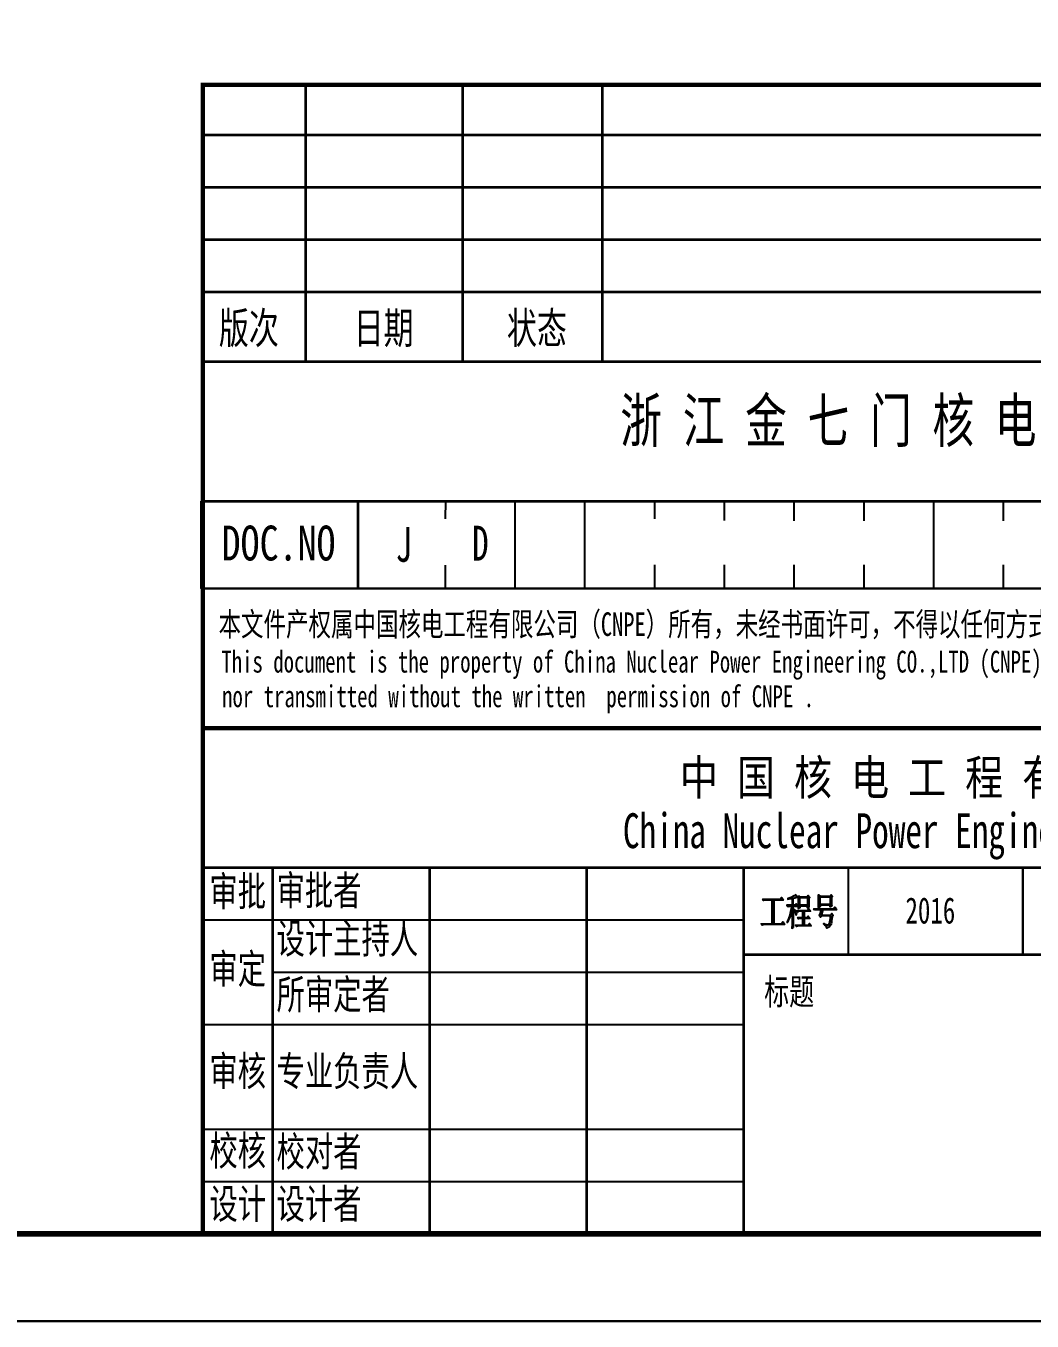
# Model space of a CAD drawing. Extents: x -146397 to -144715, y -1313836 to -1313242.
# Drawn here: x -144924.9 to -144809.5, y -1313836.1 to -1313687.6 of the extents above; entities that cross this region are included whole.
import ezdxf

# ---------------------------------------------------------------- set-up
doc = ezdxf.new("R2010")
doc.units = 0
doc.header["$LTSCALE"] = 1000
doc.header["$MEASUREMENT"] = 0
doc.layers.get('0').update_dxf_attribs({"linetype": 'CONTINUOUS'})
for name, color, linetype in [('1', 7, 'CONTINUOUS'), ('BORDER', 7, 'CONTINUOUS'), ('内层矩形', 1, 'CONTINUOUS'), ('图框', 4, 'CONTINUOUS'), ('图框定位-中国核电工程有限公司', 1, 'CONTINUOUS'), ('图纸标题', 1, 'CONTINUOUS'), ('外层矩形', 1, 'CONTINUOUS'), ('外部编码', 1, 'CONTINUOUS'), ('工程号', 1, 'CONTINUOUS'), ('日期', 1, 'CONTINUOUS'), ('版次', 1, 'CONTINUOUS'), ('状态', 1, 'CONTINUOUS')]:
    doc.layers.add(name, color=color, linetype=linetype)
doc.styles.add('宋体', font='', dxfattribs={"width": 0.7})
doc.styles.get('宋体').set_extended_font_data('SimSun')

# ---------------------------------------------------------------- blocks, each defined once
blk = doc.blocks.new('图签')
at = {"layer": '1'}
h = blk.add_hatch(color=7, dxfattribs=at)
h.paths.add_polyline_path([(-114.56, 38.27), (-113.46, 38.27), (-113.67, 38.57), (-113.82, 38.36), (-115.81, 38.36), (-115.72, 38.23), (-115.6, 38.27), (-115.49, 38.27), (-114.73, 38.27), (-114.73, 35.54), (-115.98, 35.54), (-115.88, 35.41), (-115.77, 35.45), (-115.65, 35.46), (-113.31, 35.46), (-113.53, 35.77), (-113.69, 35.54), (-114.56, 35.54)])
h.paths.add_polyline_path([(-112.3, 36.78), (-112.31, 37.06), (-112.31, 37.19), (-112.21, 37.06), (-112.14, 36.91), (-112.09, 36.77), (-112.07, 36.72), (-112.01, 36.59), (-111.94, 36.63), (-111.93, 36.66), (-111.91, 36.81), (-111.95, 36.97), (-111.96, 36.97), (-112.03, 37.06), (-112.14, 37.15), (-112.27, 37.24), (-112.31, 37.26), (-112.31, 37.59), (-111.82, 37.59), (-112, 37.86), (-112.13, 37.68), (-112.31, 37.68), (-112.31, 38.51), (-112.14, 38.55), (-112.01, 38.58), (-111.91, 38.59), (-111.89, 38.59), (-112.04, 38.89), (-112.11, 38.82), (-112.21, 38.75), (-112.35, 38.67), (-112.42, 38.64), (-112.56, 38.58), (-112.68, 38.54), (-112.8, 38.5), (-112.91, 38.47), (-112.95, 38.46), (-112.95, 38.39), (-112.79, 38.42), (-112.65, 38.44), (-112.54, 38.46), (-112.46, 38.47), (-112.46, 37.68), (-113.04, 37.68), (-112.95, 37.54), (-112.84, 37.59), (-112.49, 37.59), (-112.51, 37.44), (-112.54, 37.28), (-112.58, 37.11), (-112.62, 36.93), (-112.67, 36.74), (-112.71, 36.59), (-112.76, 36.43), (-112.81, 36.28), (-112.87, 36.12), (-112.93, 35.96), (-113, 35.8), (-113.03, 35.74), (-113.01, 35.69), (-112.85, 35.95), (-112.78, 36.08), (-112.72, 36.23), (-112.65, 36.38), (-112.59, 36.54), (-112.54, 36.7), (-112.48, 36.88), (-112.46, 36.97), (-112.46, 36.74), (-112.46, 35.58), (-112.46, 35.42), (-112.46, 35.28), (-112.47, 35.15), (-112.47, 35.04), (-112.29, 35.16), (-112.29, 35.22), (-112.3, 35.31), (-112.3, 35.54), (-112.3, 35.69)])
h.paths.add_polyline_path([(-110.53, 38.46), (-110.43, 38.56), (-110.59, 38.79), (-110.7, 38.64), (-111.55, 38.64), (-111.73, 38.79), (-111.72, 38.62), (-111.72, 38.62), (-111.72, 38.44), (-111.71, 38.26), (-111.71, 37.88), (-111.72, 37.7), (-111.72, 37.53), (-111.72, 37.35), (-111.72, 37.29), (-111.56, 37.39), (-111.56, 37.59), (-110.69, 37.59), (-110.69, 37.37), (-110.52, 37.46), (-110.52, 37.56), (-110.53, 37.69), (-110.53, 37.86), (-110.53, 38.06)])
h.paths.add_polyline_path([(-111.56, 38.56), (-110.69, 38.56), (-110.69, 37.68), (-111.56, 37.68)], flags=16)
h.paths.add_polyline_path([(-111.06, 36.99), (-110.35, 36.99), (-110.53, 37.26), (-110.66, 37.07), (-111.88, 37.07), (-111.78, 36.94), (-111.68, 36.99), (-111.21, 36.99), (-111.21, 36.26), (-111.81, 36.26), (-111.71, 36.13), (-111.61, 36.17), (-111.21, 36.17), (-111.21, 35.39), (-112.05, 35.39), (-111.96, 35.26), (-111.84, 35.3), (-111.72, 35.31), (-110.26, 35.31), (-110.46, 35.59), (-110.61, 35.39), (-111.06, 35.39), (-111.06, 36.17), (-110.41, 36.17), (-110.59, 36.44), (-110.72, 36.26), (-111.06, 36.26)])
h.paths.add_polyline_path([(-107.92, 38.01), (-107.92, 38.57), (-107.83, 38.69), (-107.99, 38.89), (-108.1, 38.73), (-109.25, 38.73), (-109.42, 38.86), (-109.42, 38.69), (-109.42, 38.51), (-109.42, 38.33), (-109.42, 37.97), (-109.42, 37.79), (-109.42, 37.62), (-109.42, 37.45), (-109.42, 37.44), (-109.25, 37.53), (-109.25, 37.69), (-108.09, 37.69), (-108.09, 37.51), (-107.91, 37.61), (-107.92, 37.71), (-107.92, 37.84)])
h.paths.add_polyline_path([(-109.25, 38.64), (-108.09, 38.64), (-108.09, 37.78), (-109.25, 37.78)], flags=16)
h.paths.add_polyline_path([(-108.91, 37.17), (-107.36, 37.17), (-107.57, 37.47), (-107.73, 37.26), (-109.97, 37.26), (-109.88, 37.13), (-109.78, 37.17), (-109.11, 37.17), (-109.15, 36.98), (-109.19, 36.82), (-109.21, 36.78), (-109.28, 36.63), (-109.34, 36.56), (-109.21, 36.33), (-109.1, 36.48), (-108.03, 36.48), (-108.06, 36.2), (-108.09, 35.96), (-108.12, 35.78), (-108.16, 35.63), (-108.2, 35.54), (-108.24, 35.48), (-108.32, 35.45), (-108.42, 35.45), (-108.54, 35.48), (-108.69, 35.52), (-108.82, 35.58), (-108.83, 35.51), (-108.69, 35.41), (-108.58, 35.31), (-108.51, 35.2), (-108.48, 35.08), (-108.47, 35.06), (-108.33, 35.12), (-108.22, 35.17), (-108.2, 35.19), (-108.11, 35.28), (-108.04, 35.38), (-108.01, 35.44), (-107.98, 35.55), (-107.95, 35.7), (-107.92, 35.89), (-107.88, 36.13), (-107.85, 36.38), (-107.74, 36.49), (-107.91, 36.74), (-108.04, 36.56), (-109.08, 36.56)])
at = {"linetype": 'Continuous'}
blk.add_line((-162.2, 84), (-162.2, 74), dxfattribs=at)
at = {"layer": '1'}
for p, q in [((-180, 59.93), (-180, 131.76)), ((-144.2, 74), (-144.2, 84)), ((-136.2, 74), (-136.2, 84)), ((-128.2, 82), (-128.2, 84)), ((-120.2, 81.79), (-120.2, 84)), ((-112.2, 81.76), (-112.2, 84)), ((-104.2, 81.76), (-104.2, 84)), ((-96.2, 74), (-96.2, 84)), ((-88.2, 81.76), (-88.2, 84)), ((-152.2, 83), (-152.2, 83)), ((-152.2, 74), (-152.2, 76.68)), ((-128.2, 74), (-128.2, 76.72)), ((-120.2, 74), (-120.21, 76.72)), ((-112.2, 74), (-112.21, 76.72)), ((-104.2, 74), (-104.2, 76.72)), ((-88.2, 74), (-88.2, 76.72)), ((-0.2, 74), (-180.2, 74)), ((0, 0), (-180, 0))]:
    blk.add_line(p, q, dxfattribs=at)
at = {"layer": '1', "color": 7}
for p, q in [((-180, 36), (-118, 36)), ((-172, 30), (-118, 30)), ((-180, 24), (-118, 24)), ((-180, 12), (-118, 12)), ((-180, 6), (-118, 6)), ((0, 0), (-180, 0))]:
    blk.add_line(p, q, dxfattribs=at)
at = {"layer": '1', "color": 7, "const_width": 0.5}
for points in [[(-180, 0), (0, 0), (0, 131.76), (-180, 131.76)], [(-180, 58), (0, 58), (0, 0), (-180, 0)]]:
    blk.add_lwpolyline(points, close=True, dxfattribs=at)
at = {"layer": '1', "color": 7}
for points, const_width in [([(-168.2, 132), (-168.2, 100)], 0.3), ([(-150.2, 132), (-150.2, 100)], 0.3), ([(-134.2, 132), (-134.2, 100)], 0.3), ([(-180.2, 126), (-0.2, 126)], 0.3), ([(-180.2, 120), (-0.2, 120)], 0.3), ([(-180.2, 114), (-0.2, 114)], 0.3), ([(-180.2, 108), (-0.2, 108)], 0.3), ([(-180.2, 100), (-0.2, 100)], 0.3), ([(-180.2, 84), (-0.2, 84)], 0.3), ([(-162.2, 84), (-162.2, 74)], 0.3), ([(-180.2, 74), (-0.2, 74)], 0.3), ([(-180, 74), (0, 74)], 0.3), ([(-180, 42), (0, 42)], 0.3), ([(-172, 42), (-172, 0)], 0.3), ([(-154, 42), (-154, 0)], 0.3), ([(-136, 42), (-136, 0)], 0.3), ([(-118, 42), (-118, 0)], 0.3), ([(-106, 42), (-106, 32)], 0.25), ([(-86, 42), (-86, 32)], 0.25), ([(-118, 32), (0, 32)], 0.3)]:
    blk.add_lwpolyline(points, dxfattribs=dict(at, const_width=const_width))
for points in [[(-112.09, 36.77), (-112.07, 36.72), (-112.01, 36.59), (-111.94, 36.63), (-111.93, 36.66), (-111.91, 36.81), (-111.95, 36.97), (-111.96, 36.97), (-112.03, 37.06), (-112.14, 37.15), (-112.27, 37.24), (-112.31, 37.26), (-112.31, 37.59), (-111.82, 37.59), (-112, 37.86), (-112.13, 37.68), (-112.31, 37.68), (-112.31, 38.51), (-112.14, 38.55), (-112.01, 38.58), (-111.91, 38.59), (-111.89, 38.59), (-112.04, 38.89), (-112.11, 38.82), (-112.21, 38.75), (-112.35, 38.67), (-112.42, 38.64), (-112.56, 38.58), (-112.68, 38.54), (-112.8, 38.5), (-112.91, 38.47), (-112.95, 38.46), (-112.95, 38.39), (-112.79, 38.42), (-112.65, 38.44), (-112.54, 38.46), (-112.46, 38.47), (-112.46, 37.68), (-113.04, 37.68), (-112.95, 37.54), (-112.84, 37.59), (-112.49, 37.59), (-112.51, 37.44), (-112.54, 37.28), (-112.58, 37.11), (-112.62, 36.93), (-112.67, 36.74), (-112.71, 36.59), (-112.76, 36.43), (-112.81, 36.28), (-112.87, 36.12), (-112.93, 35.96), (-113, 35.8), (-113.03, 35.74), (-113.01, 35.69), (-112.85, 35.95), (-112.78, 36.08), (-112.72, 36.23), (-112.65, 36.38), (-112.59, 36.54), (-112.54, 36.7), (-112.48, 36.88), (-112.46, 36.97), (-112.46, 36.74), (-112.46, 35.58), (-112.46, 35.42), (-112.46, 35.28), (-112.47, 35.15), (-112.47, 35.04), (-112.29, 35.16), (-112.29, 35.22), (-112.3, 35.31), (-112.3, 35.54), (-112.3, 35.69), (-112.3, 36.78), (-112.31, 37.06), (-112.31, 37.19), (-112.21, 37.06), (-112.14, 36.91)], [(-109.25, 38.73), (-108.1, 38.73), (-107.99, 38.89), (-107.83, 38.69), (-107.92, 38.57), (-107.92, 38.01), (-107.92, 37.84), (-107.92, 37.71), (-107.91, 37.61), (-108.09, 37.51), (-108.09, 37.69), (-109.25, 37.69), (-109.25, 37.53), (-109.42, 37.44), (-109.42, 37.45), (-109.42, 37.62), (-109.42, 37.79), (-109.42, 37.97), (-109.42, 38.33), (-109.42, 38.51), (-109.42, 38.69), (-109.42, 38.86)], [(-109.25, 37.78), (-109.25, 38.64), (-108.09, 38.64), (-108.09, 37.78)], [(-115.65, 35.46), (-115.77, 35.45), (-115.88, 35.41), (-115.98, 35.54), (-114.73, 35.54), (-114.73, 38.27), (-115.49, 38.27), (-115.6, 38.27), (-115.72, 38.23), (-115.81, 38.36), (-113.82, 38.36), (-113.67, 38.57), (-113.46, 38.27), (-114.56, 38.27), (-114.56, 35.54), (-113.69, 35.54), (-113.53, 35.77), (-113.31, 35.46)], [(-111.06, 36.26), (-110.72, 36.26), (-110.59, 36.44), (-110.41, 36.17), (-111.06, 36.17), (-111.06, 35.39), (-110.61, 35.39), (-110.46, 35.59), (-110.26, 35.31), (-111.72, 35.31), (-111.84, 35.3), (-111.96, 35.26), (-112.05, 35.39), (-111.21, 35.39), (-111.21, 36.17), (-111.61, 36.17), (-111.71, 36.13), (-111.81, 36.26), (-111.21, 36.26), (-111.21, 36.99), (-111.68, 36.99), (-111.78, 36.94), (-111.88, 37.07), (-110.66, 37.07), (-110.53, 37.26), (-110.35, 36.99), (-111.06, 36.99)], [(-111.56, 37.68), (-111.56, 38.56), (-110.69, 38.56), (-110.69, 37.68)], [(-109.88, 37.13), (-109.97, 37.26), (-107.73, 37.26), (-107.57, 37.47), (-107.36, 37.17), (-108.91, 37.17), (-109.08, 36.56), (-108.04, 36.56), (-107.91, 36.74), (-107.74, 36.49), (-107.85, 36.38), (-107.88, 36.13), (-107.92, 35.89), (-107.95, 35.7), (-107.98, 35.55), (-108.01, 35.44), (-108.04, 35.38), (-108.11, 35.28), (-108.2, 35.19), (-108.22, 35.17), (-108.33, 35.12), (-108.47, 35.06), (-108.48, 35.08), (-108.51, 35.2), (-108.58, 35.31), (-108.69, 35.41), (-108.83, 35.51), (-108.82, 35.58), (-108.69, 35.52), (-108.54, 35.48), (-108.42, 35.45), (-108.32, 35.45), (-108.25, 35.48), (-108.24, 35.48), (-108.2, 35.54), (-108.16, 35.63), (-108.12, 35.78), (-108.09, 35.96), (-108.06, 36.2), (-108.03, 36.48), (-109.1, 36.48), (-109.21, 36.33), (-109.34, 36.56), (-109.28, 36.63), (-109.21, 36.78), (-109.19, 36.82), (-109.15, 36.98), (-109.11, 37.17), (-109.78, 37.17)]]:
    blk.add_lwpolyline(points, close=True, dxfattribs=at)
for points in [[(-111.72, 38.62), (-111.73, 38.79)], [(-111.72, 38.79), (-111.55, 38.64), (-110.7, 38.64), (-110.59, 38.79), (-110.43, 38.56), (-110.53, 38.46), (-110.53, 38.06), (-110.53, 37.86), (-110.53, 37.69), (-110.52, 37.56), (-110.52, 37.46), (-110.69, 37.37), (-110.69, 37.59), (-111.56, 37.59), (-111.56, 37.39), (-111.72, 37.29), (-111.72, 37.35), (-111.72, 37.53), (-111.72, 37.7), (-111.71, 37.88), (-111.71, 38.26), (-111.72, 38.44), (-111.72, 38.62)]]:
    blk.add_lwpolyline(points, dxfattribs=at)
at = {"layer": 'BORDER'}
blk.add_line((-152.2, 84), (-152.21, 82), dxfattribs=at)
at = {"layer": '图框'}
blk.add_line((0, 0), (-180, 0), dxfattribs=at)
at = {"linetype": 'Continuous', "attachment_point": 5, "style": '宋体'}
for s, width, insert, char_height in [(' 浙 江 金 七 门 核 电 厂 1、2 号 机 组', 163.6991, (-89.21, 92.99), 5), ('J', 5.7748, (-156.96, 79.03), 4), ('D', 6.7601, (-148.19, 79.19), 4), ('2016', 17.3088, (-96.6, 37.06), 3)]:
    blk.add_mtext_dynamic_manual_height_columns(s, width=width, gutter_width=1, heights=[0], dxfattribs=dict(at, insert=insert, char_height=char_height))
at = {"char_height": 3.4, "attachment_point": 1, "style": '宋体'}
for s, width, heights, insert in [('\\pxqd;审批者', 17.1953, [0], (-171.55, 41.09)), ('\\pxqc;审批', 8, [4.44], (-180, 40.98)), ('\\pxqd;设计主持人', 17.1953, [0], (-171.55, 35.56)), ('\\pxqc;审定', 8, [0], (-180, 32.09)), ('\\pxqd;所审定者', 17.1953, [0], (-171.55, 29.16)), ('\\pxqc;审核', 8, [0], (-180, 20.38)), ('\\pxqd;专业负责人', 17.1953, [0], (-171.55, 20.36)), ('\\pxqc;校核', 8, [0], (-180, 11.25)), ('\\pxqd;校对者', 17.1953, [4.42], (-171.55, 11.15)), ('\\pxqc;设计', 8, [0], (-180, 5.15)), ('\\pxqd;设计者', 17.1953, [4.42], (-171.55, 5.15))]:
    blk.add_mtext_dynamic_manual_height_columns(s, width=width, gutter_width=1, heights=heights, dxfattribs=dict(at, insert=insert))
at = {"layer": '1', "color": 7, "style": '宋体'}
for s, height, width, p in [('版次', 3.6, 0.7, (-178.16, 102.07)), ('日期 ', 3.6, 0.7, (-162.71, 102.07)), ('状态', 3.6, 0.7, (-145.14, 102.07)), ('DOC.NO', 4, 0.8, (-177.85, 77.21)), ('中 国 核 电 工 程 有 限 公 司', 4, 0.8, (-125.32, 50.33)), ('China Nuclear Power Engineering Co., Ltd', 4, 0.7, (-131.85, 44.23)), ('标题', 3, 0.7, (-115.65, 26.28))]:
    blk.add_text(s, height=height, dxfattribs=dict(at, width=width)).set_placement(p)
at = {"layer": '1', "color": 7, "ltscale": 0.8, "style": '宋体', "width": 0.7}
for s, height, p in [('本文件产权属中国核电工程有限公司（CNPE）所有，未经书面许可，不得以任何方式复制、传播、发表和外传。', 2.7, (-178.2, 68.56)), ('This document is the property of China Nuclear Power Engineering CO.,LTD (CNPE) , no part of this document may be reproduced by any means ,', 2.5, (-177.88, 64.36)), ('nor transmitted without the written  permission of CNPE .', 2.5, (-177.79, 60.39))]:
    blk.add_text(s, height=height, dxfattribs=at).set_placement(p)
blk = doc.blocks.new('*U5')
blk.add_blockref('图签', (0, 0))

msp = doc.modelspace()

# ---------------------------------------------------------------- linework, layer by layer
msp.add_lwpolyline([(-146396.61, -1313836.14), (-144714.61, -1313836.14), (-144714.61, -1313242.14), (-146396.61, -1313242.14)], close=True)
at = {"const_width": 0.65}
msp.add_lwpolyline([(-146371.61, -1313252.14), (-144724.61, -1313252.14), (-144724.61, -1313826.14), (-146371.61, -1313826.14)], close=True, dxfattribs=at)
at = {"layer": '内层矩形'}
msp.add_lwpolyline([(-146371.61, -1313252.14), (-144724.61, -1313252.14), (-144724.61, -1313826.14), (-146371.61, -1313826.14)], close=True, dxfattribs=at)
at = {"layer": '图框定位-中国核电工程有限公司'}
msp.add_lwpolyline([(-144904.61, -1313768.14), (-144724.61, -1313768.14), (-144724.61, -1313784.14), (-144904.61, -1313784.14)], close=True, dxfattribs=at)
at = {"layer": '图纸标题'}
msp.add_lwpolyline([(-144842.61, -1313794.14), (-144752.61, -1313794.14), (-144752.61, -1313826.14), (-144842.61, -1313826.14)], close=True, dxfattribs=at)
at = {"layer": '外层矩形'}
msp.add_lwpolyline([(-146396.61, -1313242.14), (-144714.61, -1313242.14), (-144714.61, -1313836.14), (-146396.61, -1313836.14)], close=True, dxfattribs=at)
at = {"layer": '外部编码'}
msp.add_lwpolyline([(-144904.81, -1313742.14), (-144724.81, -1313742.14), (-144724.81, -1313752.14), (-144904.81, -1313752.14)], close=True, dxfattribs=at)
at = {"layer": '工程号'}
msp.add_lwpolyline([(-144830.61, -1313784.14), (-144810.61, -1313784.14), (-144810.61, -1313794.14), (-144830.61, -1313794.14)], close=True, dxfattribs=at)
at = {"layer": '日期'}
msp.add_lwpolyline([(-144892.81, -1313694.38), (-144874.81, -1313694.38), (-144874.81, -1313718.14), (-144892.81, -1313718.14)], close=True, dxfattribs=at)
at = {"layer": '版次'}
msp.add_lwpolyline([(-144904.61, -1313694.38), (-144892.81, -1313694.38), (-144892.81, -1313718.14), (-144904.61, -1313718.14)], close=True, dxfattribs=at)
at = {"layer": '状态'}
msp.add_lwpolyline([(-144874.81, -1313694.38), (-144858.81, -1313694.38), (-144858.81, -1313718.14), (-144874.81, -1313718.14)], close=True, dxfattribs=at)

# ---------------------------------------------------------------- block references
msp.add_blockref('*U5', (-144724.61, -1313826.14))

doc.saveas('drawing.dxf')
